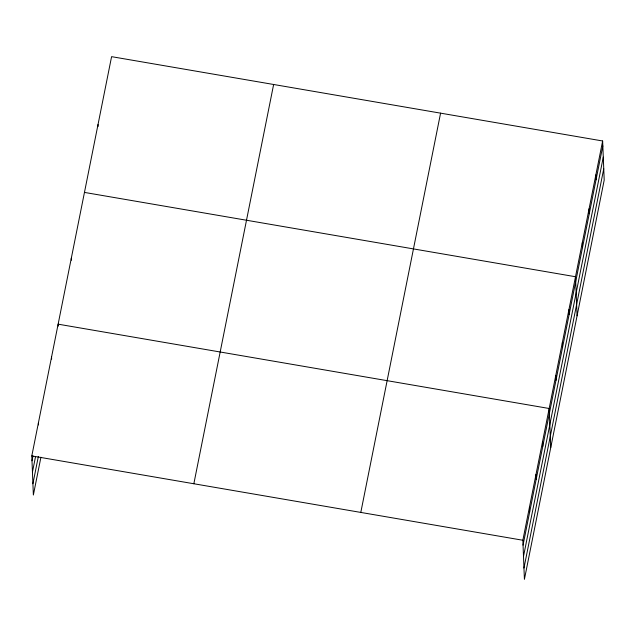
<?xml version="1.0" encoding="UTF-8"?>
<svg xmlns="http://www.w3.org/2000/svg" width="636" height="636" viewBox="0 0 636 636"><rect width="100%" height="100%" fill="white"/><g stroke="black" fill="none" stroke-linecap="round" stroke-linejoin="round"><path stroke-width="0.95" d="M40.919 457.236L33.366 495.015L31.8 455.925L111.586 56.66L602.634 140.985L604.2 180.075L524.414 579.34L522.848 540.25L602.634 140.985M31.999 460.814L32.961 455.972M32.452 472.103L35.544 456.6M32.913 483.734L38.335 456.6M193.845 483.758L273.631 84.485M360.803 512.425L440.581 113.152M523.046 545.139L602.825 145.867M523.5 556.421L603.278 157.156M523.961 568.051L603.747 168.786M84.461 192.414L575.5 276.732L577.075 315.822M31.8 455.925L522.848 540.25M595.845 174.924L596.043 179.805M589.063 208.854L589.262 213.744M582.282 242.793L582.481 247.682M568.918 309.676L569.117 314.558M562.343 342.613L562.534 347.502M555.761 375.55L555.951 380.439M550.744 447.585L549.178 408.495L58.13 324.169L58.21 326.125M542.595 441.432L542.786 446.321M536.013 474.369L536.204 479.258M529.43 507.313L529.629 512.195M98.023 124.537L98.095 126.492M71.296 258.288L71.367 260.243M51.548 357.106L51.627 359.062M38.383 422.988L38.462 424.943"/></g></svg>
